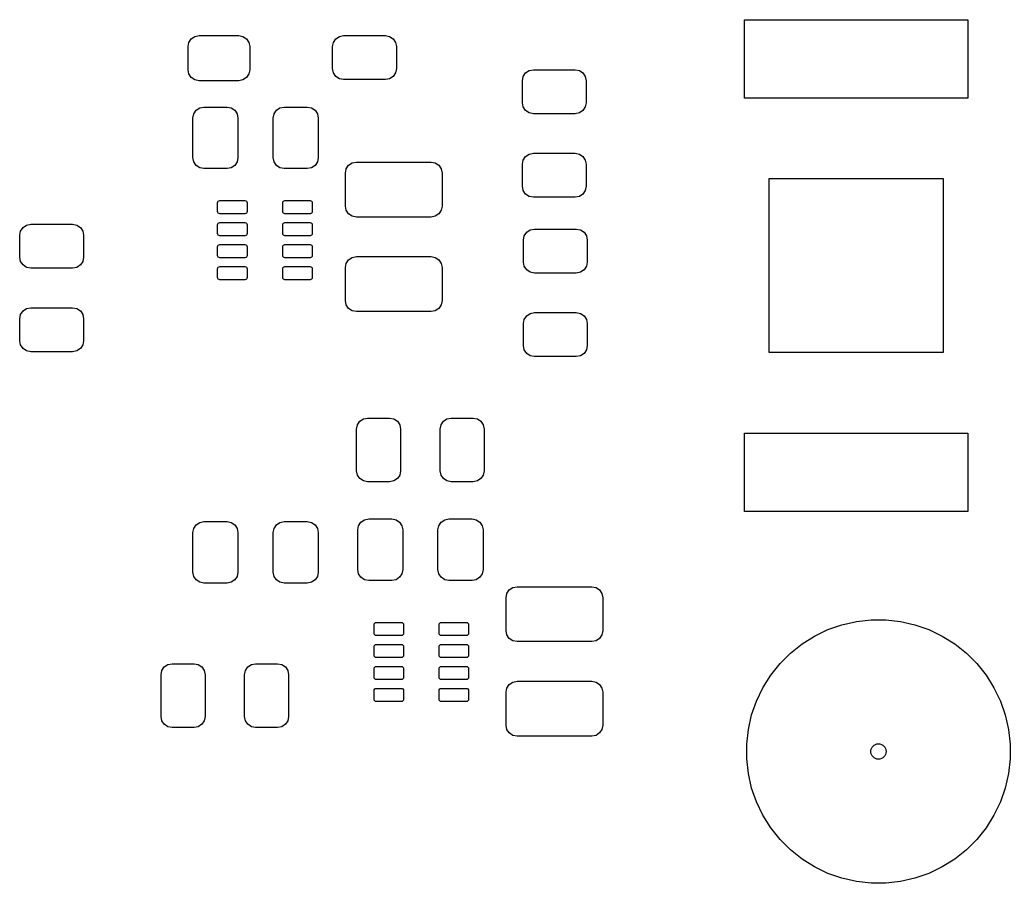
# Model space of a CAD drawing. Header units: inches. Extents: x -2.14 to 1.75, y 0.51 to 2.77.
# Drawn here: x 0.841 to 1.728, y 0.507 to 1.28 of the extents above; entities that cross this region are included whole.
import ezdxf

# ---------------------------------------------------------------- set-up
doc = ezdxf.new("R2010")
doc.units = ezdxf.units.IN
doc.header["$MEASUREMENT"] = 0
doc.layers.add('BLACK', color=250, linetype='CONTINUOUS')

msp = doc.modelspace()

# ---------------------------------------------------------------- linework, layer by layer
at = {"layer": 'BLACK', "linetype": 'CONTINUOUS'}
for p, q in [((1.49, 1.21004), (1.49, 1.28012)), ((1.49, 1.28012), (1.69, 1.28012)), ((1.69, 1.28012), (1.69, 1.21004)), ((0.99209, 1.2561), (0.99284, 1.25987)), ((0.99284, 1.25987), (0.99497, 1.26306)), ((0.99497, 1.26306), (0.99816, 1.2652)), ((0.99816, 1.2652), (1.00193, 1.26594)), ((1.00193, 1.26594), (1.03736, 1.26594)), ((1.03736, 1.26594), (1.04113, 1.2652)), ((1.04113, 1.2652), (1.04432, 1.26306)), ((1.04432, 1.26306), (1.04646, 1.25987)), ((1.04646, 1.25987), (1.0472, 1.2561)), ((1.12146, 1.2561), (1.12221, 1.25987)), ((1.12221, 1.25987), (1.12434, 1.26306)), ((1.12434, 1.26306), (1.12753, 1.2652)), ((1.12753, 1.2652), (1.1313, 1.26594)), ((1.1313, 1.26594), (1.1687, 1.26594)), ((1.1687, 1.26594), (1.17247, 1.2652)), ((1.17247, 1.2652), (1.17566, 1.26306)), ((1.17566, 1.26306), (1.17779, 1.25987)), ((1.17779, 1.25987), (1.17854, 1.2561)), ((0.99209, 1.23543), (0.99209, 1.2561)), ((1.0472, 1.2561), (1.0472, 1.23543)), ((1.12146, 1.23642), (1.12146, 1.2561)), ((1.17854, 1.2561), (1.17854, 1.23642)), ((0.99284, 1.23167), (0.99209, 1.23543)), ((1.0472, 1.23543), (1.04646, 1.23167)), ((1.12221, 1.23265), (1.12146, 1.23642)), ((1.12434, 1.22946), (1.12221, 1.23265)), ((1.17779, 1.23265), (1.17566, 1.22946)), ((1.17854, 1.23642), (1.17779, 1.23265)), ((1.29205, 1.22936), (1.29418, 1.23255)), ((1.29418, 1.23255), (1.29738, 1.23468)), ((1.29738, 1.23468), (1.30114, 1.23543)), ((1.30114, 1.23543), (1.33854, 1.23543)), ((1.33854, 1.23543), (1.34231, 1.23468)), ((1.34231, 1.23468), (1.3455, 1.23255)), ((1.3455, 1.23255), (1.34764, 1.22936)), ((0.99497, 1.22847), (0.99284, 1.23167)), ((0.99816, 1.22634), (0.99497, 1.22847)), ((1.00193, 1.22559), (0.99816, 1.22634)), ((1.03736, 1.22559), (1.00193, 1.22559)), ((1.04113, 1.22634), (1.03736, 1.22559)), ((1.04432, 1.22847), (1.04113, 1.22634)), ((1.04646, 1.23167), (1.04432, 1.22847)), ((1.12753, 1.22732), (1.12434, 1.22946)), ((1.1313, 1.22657), (1.12753, 1.22732)), ((1.1687, 1.22657), (1.1313, 1.22657)), ((1.17247, 1.22732), (1.1687, 1.22657)), ((1.17566, 1.22946), (1.17247, 1.22732)), ((1.2913, 1.22559), (1.29205, 1.22936)), ((1.2913, 1.20591), (1.2913, 1.22559)), ((1.34764, 1.22936), (1.34839, 1.22559)), ((1.34839, 1.22559), (1.34839, 1.20591)), ((1.29205, 1.20214), (1.2913, 1.20591)), ((1.34839, 1.20591), (1.34764, 1.20214)), ((1.69, 1.21004), (1.49, 1.21004)), ((0.99715, 1.19589), (0.99928, 1.19909)), ((0.99928, 1.19909), (1.00247, 1.20122)), ((1.00247, 1.20122), (1.00624, 1.20197)), ((1.00624, 1.20197), (1.02691, 1.20197)), ((1.02691, 1.20197), (1.03068, 1.20122)), ((1.03068, 1.20122), (1.03387, 1.19909)), ((1.03387, 1.19909), (1.036, 1.19589)), ((1.069, 1.19589), (1.07113, 1.19909)), ((1.07113, 1.19909), (1.07432, 1.20122)), ((1.07432, 1.20122), (1.07809, 1.20197)), ((1.07809, 1.20197), (1.09876, 1.20197)), ((1.09876, 1.20197), (1.10253, 1.20122)), ((1.10253, 1.20122), (1.10572, 1.19909)), ((1.10572, 1.19909), (1.10785, 1.19589)), ((1.29418, 1.19895), (1.29205, 1.20214)), ((1.29738, 1.19681), (1.29418, 1.19895)), ((1.30114, 1.19606), (1.29738, 1.19681)), ((1.34231, 1.19681), (1.33854, 1.19606)), ((1.3455, 1.19895), (1.34231, 1.19681)), ((1.34764, 1.20214), (1.3455, 1.19895)), ((0.9964, 1.19213), (0.99715, 1.19589)), ((0.9964, 1.15669), (0.9964, 1.19213)), ((1.036, 1.19589), (1.03675, 1.19213)), ((1.03675, 1.19213), (1.03675, 1.15669)), ((1.06825, 1.19213), (1.069, 1.19589)), ((1.06825, 1.15669), (1.06825, 1.19213)), ((1.10785, 1.19589), (1.1086, 1.19213)), ((1.1086, 1.19213), (1.1086, 1.15669)), ((1.33854, 1.19606), (1.30114, 1.19606)), ((0.99715, 1.15293), (0.9964, 1.15669)), ((0.99928, 1.14973), (0.99715, 1.15293)), ((1.036, 1.15293), (1.03387, 1.14973)), ((1.03675, 1.15669), (1.036, 1.15293)), ((1.069, 1.15293), (1.06825, 1.15669)), ((1.07113, 1.14973), (1.069, 1.15293)), ((1.10785, 1.15293), (1.10572, 1.14973)), ((1.1086, 1.15669), (1.10785, 1.15293)), ((1.13891, 1.15201), (1.14268, 1.15276)), ((1.14268, 1.15276), (1.20961, 1.15276)), ((1.20961, 1.15276), (1.21337, 1.15201)), ((1.2913, 1.15079), (1.29205, 1.15455)), ((1.29205, 1.15455), (1.29418, 1.15775)), ((1.29418, 1.15775), (1.29738, 1.15988)), ((1.29738, 1.15988), (1.30114, 1.16063)), ((1.30114, 1.16063), (1.33854, 1.16063)), ((1.33854, 1.16063), (1.34231, 1.15988)), ((1.34231, 1.15988), (1.3455, 1.15775)), ((1.3455, 1.15775), (1.34764, 1.15455)), ((1.34764, 1.15455), (1.34839, 1.15079)), ((1.00247, 1.1476), (0.99928, 1.14973)), ((1.00624, 1.14685), (1.00247, 1.1476)), ((1.02691, 1.14685), (1.00624, 1.14685)), ((1.03068, 1.1476), (1.02691, 1.14685)), ((1.03387, 1.14973), (1.03068, 1.1476)), ((1.07432, 1.1476), (1.07113, 1.14973)), ((1.07809, 1.14685), (1.07432, 1.1476)), ((1.09876, 1.14685), (1.07809, 1.14685)), ((1.10253, 1.1476), (1.09876, 1.14685)), ((1.10572, 1.14973), (1.10253, 1.1476)), ((1.13283, 1.14291), (1.13358, 1.14668)), ((1.13358, 1.14668), (1.13572, 1.14987)), ((1.13572, 1.14987), (1.13891, 1.15201)), ((1.21337, 1.15201), (1.21657, 1.14987)), ((1.21657, 1.14987), (1.2187, 1.14668)), ((1.2187, 1.14668), (1.21945, 1.14291)), ((1.2913, 1.1311), (1.2913, 1.15079)), ((1.34839, 1.15079), (1.34839, 1.1311)), ((1.13283, 1.11339), (1.13283, 1.14291)), ((1.21945, 1.14291), (1.21945, 1.11339)), ((1.51205, 0.98209), (1.51205, 1.13799)), ((1.51205, 1.13799), (1.66795, 1.13799)), ((1.66795, 1.13799), (1.66795, 0.98209)), ((1.29205, 1.12734), (1.2913, 1.1311)), ((1.29418, 1.12414), (1.29205, 1.12734)), ((1.34764, 1.12734), (1.3455, 1.12414)), ((1.34839, 1.1311), (1.34764, 1.12734)), ((1.01854, 1.1163), (1.01869, 1.11705)), ((1.01869, 1.11705), (1.01912, 1.11769)), ((1.01912, 1.11769), (1.01976, 1.11812)), ((1.01976, 1.11812), (1.02051, 1.11827)), ((1.02051, 1.11827), (1.04295, 1.11827)), ((1.04295, 1.11827), (1.04371, 1.11812)), ((1.04371, 1.11812), (1.04434, 1.11769)), ((1.04434, 1.11769), (1.04477, 1.11705)), ((1.04477, 1.11705), (1.04492, 1.1163)), ((1.07681, 1.1163), (1.07696, 1.11705)), ((1.07696, 1.11705), (1.07739, 1.11769)), ((1.07739, 1.11769), (1.07803, 1.11812)), ((1.07803, 1.11812), (1.07878, 1.11827)), ((1.07878, 1.11827), (1.10122, 1.11827)), ((1.10122, 1.11827), (1.10197, 1.11812)), ((1.10197, 1.11812), (1.10261, 1.11769)), ((1.10261, 1.11769), (1.10304, 1.11705)), ((1.10304, 1.11705), (1.10319, 1.1163)), ((1.29738, 1.12201), (1.29418, 1.12414)), ((1.30114, 1.12126), (1.29738, 1.12201)), ((1.33854, 1.12126), (1.30114, 1.12126)), ((1.34231, 1.12201), (1.33854, 1.12126)), ((1.3455, 1.12414), (1.34231, 1.12201)), ((1.01854, 1.10843), (1.01854, 1.1163)), ((1.01869, 1.10767), (1.01854, 1.10843)), ((1.04492, 1.10843), (1.04477, 1.10767)), ((1.04492, 1.1163), (1.04492, 1.10843)), ((1.07681, 1.10843), (1.07681, 1.1163)), ((1.07696, 1.10767), (1.07681, 1.10843)), ((1.10319, 1.10843), (1.10304, 1.10767)), ((1.10319, 1.1163), (1.10319, 1.10843)), ((1.13358, 1.10962), (1.13283, 1.11339)), ((1.13572, 1.10643), (1.13358, 1.10962)), ((1.2187, 1.10962), (1.21657, 1.10643)), ((1.21945, 1.11339), (1.2187, 1.10962)), ((1.01912, 1.10703), (1.01869, 1.10767)), ((1.01976, 1.10661), (1.01912, 1.10703)), ((1.02051, 1.10646), (1.01976, 1.10661)), ((1.04295, 1.10646), (1.02051, 1.10646)), ((1.04371, 1.10661), (1.04295, 1.10646)), ((1.04434, 1.10703), (1.04371, 1.10661)), ((1.04477, 1.10767), (1.04434, 1.10703)), ((1.07739, 1.10703), (1.07696, 1.10767)), ((1.07803, 1.10661), (1.07739, 1.10703)), ((1.07878, 1.10646), (1.07803, 1.10661)), ((1.10122, 1.10646), (1.07878, 1.10646)), ((1.10197, 1.10661), (1.10122, 1.10646)), ((1.10261, 1.10703), (1.10197, 1.10661)), ((1.10304, 1.10767), (1.10261, 1.10703)), ((1.13891, 1.10429), (1.13572, 1.10643)), ((1.14268, 1.10354), (1.13891, 1.10429)), ((1.20961, 1.10354), (1.14268, 1.10354)), ((1.21337, 1.10429), (1.20961, 1.10354)), ((1.21657, 1.10643), (1.21337, 1.10429)), ((0.84146, 1.08724), (0.84221, 1.09101)), ((0.84221, 1.09101), (0.84434, 1.0942)), ((0.84434, 1.0942), (0.84753, 1.09634)), ((0.84753, 1.09634), (0.8513, 1.09709)), ((0.8513, 1.09709), (0.8887, 1.09709)), ((0.8887, 1.09709), (0.89247, 1.09634)), ((0.89247, 1.09634), (0.89566, 1.0942)), ((0.89566, 1.0942), (0.89779, 1.09101)), ((0.89779, 1.09101), (0.89854, 1.08724)), ((1.01854, 1.09661), (1.01869, 1.09737)), ((1.01854, 1.08874), (1.01854, 1.09661)), ((1.01869, 1.09737), (1.01912, 1.09801)), ((1.01912, 1.09801), (1.01976, 1.09843)), ((1.01976, 1.09843), (1.02051, 1.09858)), ((1.02051, 1.09858), (1.04295, 1.09858)), ((1.04295, 1.09858), (1.04371, 1.09843)), ((1.04371, 1.09843), (1.04434, 1.09801)), ((1.04434, 1.09801), (1.04477, 1.09737)), ((1.04477, 1.09737), (1.04492, 1.09661)), ((1.04492, 1.09661), (1.04492, 1.08874)), ((1.07681, 1.09661), (1.07696, 1.09737)), ((1.07681, 1.08874), (1.07681, 1.09661)), ((1.07696, 1.09737), (1.07739, 1.09801)), ((1.07739, 1.09801), (1.07803, 1.09843)), ((1.07803, 1.09843), (1.07878, 1.09858)), ((1.07878, 1.09858), (1.10122, 1.09858)), ((1.10122, 1.09858), (1.10197, 1.09843)), ((1.10197, 1.09843), (1.10261, 1.09801)), ((1.10261, 1.09801), (1.10304, 1.09737)), ((1.10304, 1.09737), (1.10319, 1.09661)), ((1.10319, 1.09661), (1.10319, 1.08874)), ((1.29517, 1.08983), (1.29836, 1.09197)), ((1.29836, 1.09197), (1.30213, 1.09272)), ((1.30213, 1.09272), (1.33953, 1.09272)), ((1.33953, 1.09272), (1.34329, 1.09197)), ((1.34329, 1.09197), (1.34649, 1.08983)), ((0.84146, 1.06756), (0.84146, 1.08724)), ((0.89854, 1.08724), (0.89854, 1.06756)), ((1.01869, 1.08799), (1.01854, 1.08874)), ((1.01912, 1.08735), (1.01869, 1.08799)), ((1.01976, 1.08692), (1.01912, 1.08735)), ((1.02051, 1.08677), (1.01976, 1.08692)), ((1.04295, 1.08677), (1.02051, 1.08677)), ((1.04371, 1.08692), (1.04295, 1.08677)), ((1.04434, 1.08735), (1.04371, 1.08692)), ((1.04477, 1.08799), (1.04434, 1.08735)), ((1.04492, 1.08874), (1.04477, 1.08799)), ((1.07696, 1.08799), (1.07681, 1.08874)), ((1.07739, 1.08735), (1.07696, 1.08799)), ((1.07803, 1.08692), (1.07739, 1.08735)), ((1.07878, 1.08677), (1.07803, 1.08692)), ((1.10122, 1.08677), (1.07878, 1.08677)), ((1.10197, 1.08692), (1.10122, 1.08677)), ((1.10261, 1.08735), (1.10197, 1.08692)), ((1.10304, 1.08799), (1.10261, 1.08735)), ((1.10319, 1.08874), (1.10304, 1.08799)), ((1.29228, 1.08287), (1.29303, 1.08664)), ((1.29228, 1.06319), (1.29228, 1.08287)), ((1.29303, 1.08664), (1.29517, 1.08983)), ((1.34649, 1.08983), (1.34862, 1.08664)), ((1.34862, 1.08664), (1.34937, 1.08287)), ((1.34937, 1.08287), (1.34937, 1.06319)), ((1.01854, 1.07693), (1.01869, 1.07768)), ((1.01854, 1.06906), (1.01854, 1.07693)), ((1.01869, 1.07768), (1.01912, 1.07832)), ((1.01912, 1.07832), (1.01976, 1.07875)), ((1.01976, 1.07875), (1.02051, 1.0789)), ((1.02051, 1.0789), (1.04295, 1.0789)), ((1.04295, 1.0789), (1.04371, 1.07875)), ((1.04371, 1.07875), (1.04434, 1.07832)), ((1.04434, 1.07832), (1.04477, 1.07768)), ((1.04477, 1.07768), (1.04492, 1.07693)), ((1.04492, 1.07693), (1.04492, 1.06906)), ((1.07681, 1.07693), (1.07696, 1.07768)), ((1.07681, 1.06906), (1.07681, 1.07693)), ((1.07696, 1.07768), (1.07739, 1.07832)), ((1.07739, 1.07832), (1.07803, 1.07875)), ((1.07803, 1.07875), (1.07878, 1.0789)), ((1.07878, 1.0789), (1.10122, 1.0789)), ((1.10122, 1.0789), (1.10197, 1.07875)), ((1.10197, 1.07875), (1.10261, 1.07832)), ((1.10261, 1.07832), (1.10304, 1.07768)), ((1.10304, 1.07768), (1.10319, 1.07693)), ((1.10319, 1.07693), (1.10319, 1.06906)), ((0.84221, 1.06379), (0.84146, 1.06756)), ((0.84434, 1.0606), (0.84221, 1.06379)), ((0.89779, 1.06379), (0.89566, 1.0606)), ((0.89854, 1.06756), (0.89779, 1.06379)), ((1.01869, 1.0683), (1.01854, 1.06906)), ((1.01912, 1.06766), (1.01869, 1.0683)), ((1.01976, 1.06724), (1.01912, 1.06766)), ((1.02051, 1.06709), (1.01976, 1.06724)), ((1.04295, 1.06709), (1.02051, 1.06709)), ((1.04371, 1.06724), (1.04295, 1.06709)), ((1.04434, 1.06766), (1.04371, 1.06724)), ((1.04477, 1.0683), (1.04434, 1.06766)), ((1.04492, 1.06906), (1.04477, 1.0683)), ((1.07696, 1.0683), (1.07681, 1.06906)), ((1.07739, 1.06766), (1.07696, 1.0683)), ((1.07803, 1.06724), (1.07739, 1.06766)), ((1.07878, 1.06709), (1.07803, 1.06724)), ((1.10122, 1.06709), (1.07878, 1.06709)), ((1.10197, 1.06724), (1.10122, 1.06709)), ((1.10261, 1.06766), (1.10197, 1.06724)), ((1.10304, 1.0683), (1.10261, 1.06766)), ((1.10319, 1.06906), (1.10304, 1.0683)), ((1.13358, 1.06203), (1.13572, 1.06523)), ((1.13572, 1.06523), (1.13891, 1.06736)), ((1.13891, 1.06736), (1.14268, 1.06811)), ((1.14268, 1.06811), (1.20961, 1.06811)), ((1.20961, 1.06811), (1.21337, 1.06736)), ((1.21337, 1.06736), (1.21657, 1.06523)), ((1.21657, 1.06523), (1.2187, 1.06203)), ((0.84753, 1.05847), (0.84434, 1.0606)), ((0.8513, 1.05772), (0.84753, 1.05847)), ((0.8887, 1.05772), (0.8513, 1.05772)), ((0.89247, 1.05847), (0.8887, 1.05772)), ((0.89566, 1.0606), (0.89247, 1.05847)), ((1.01854, 1.05724), (1.01869, 1.058)), ((1.01854, 1.04937), (1.01854, 1.05724)), ((1.01869, 1.058), (1.01912, 1.05864)), ((1.01912, 1.05864), (1.01976, 1.05906)), ((1.01976, 1.05906), (1.02051, 1.05921)), ((1.02051, 1.05921), (1.04295, 1.05921)), ((1.04295, 1.05921), (1.04371, 1.05906)), ((1.04371, 1.05906), (1.04434, 1.05864)), ((1.04434, 1.05864), (1.04477, 1.058)), ((1.04477, 1.058), (1.04492, 1.05724)), ((1.04492, 1.05724), (1.04492, 1.04937)), ((1.07681, 1.05724), (1.07696, 1.058)), ((1.07681, 1.04937), (1.07681, 1.05724)), ((1.07696, 1.058), (1.07739, 1.05864)), ((1.07739, 1.05864), (1.07803, 1.05906)), ((1.07803, 1.05906), (1.07878, 1.05921)), ((1.07878, 1.05921), (1.10122, 1.05921)), ((1.10122, 1.05921), (1.10197, 1.05906)), ((1.10197, 1.05906), (1.10261, 1.05864)), ((1.10261, 1.05864), (1.10304, 1.058)), ((1.10304, 1.058), (1.10319, 1.05724)), ((1.10319, 1.05724), (1.10319, 1.04937)), ((1.13283, 1.05827), (1.13358, 1.06203)), ((1.13283, 1.02874), (1.13283, 1.05827)), ((1.2187, 1.06203), (1.21945, 1.05827)), ((1.21945, 1.05827), (1.21945, 1.02874)), ((1.29303, 1.05942), (1.29228, 1.06319)), ((1.29517, 1.05623), (1.29303, 1.05942)), ((1.29836, 1.0541), (1.29517, 1.05623)), ((1.34649, 1.05623), (1.34329, 1.0541)), ((1.34862, 1.05942), (1.34649, 1.05623)), ((1.34937, 1.06319), (1.34862, 1.05942)), ((1.01869, 1.04862), (1.01854, 1.04937)), ((1.01912, 1.04798), (1.01869, 1.04862)), ((1.01976, 1.04755), (1.01912, 1.04798)), ((1.02051, 1.0474), (1.01976, 1.04755)), ((1.04295, 1.0474), (1.02051, 1.0474)), ((1.04371, 1.04755), (1.04295, 1.0474)), ((1.04434, 1.04798), (1.04371, 1.04755)), ((1.04477, 1.04862), (1.04434, 1.04798)), ((1.04492, 1.04937), (1.04477, 1.04862)), ((1.07696, 1.04862), (1.07681, 1.04937)), ((1.07739, 1.04798), (1.07696, 1.04862)), ((1.07803, 1.04755), (1.07739, 1.04798)), ((1.07878, 1.0474), (1.07803, 1.04755)), ((1.10122, 1.0474), (1.07878, 1.0474)), ((1.10197, 1.04755), (1.10122, 1.0474)), ((1.10261, 1.04798), (1.10197, 1.04755)), ((1.10304, 1.04862), (1.10261, 1.04798)), ((1.10319, 1.04937), (1.10304, 1.04862)), ((1.30213, 1.05335), (1.29836, 1.0541)), ((1.33953, 1.05335), (1.30213, 1.05335)), ((1.34329, 1.0541), (1.33953, 1.05335)), ((1.13358, 1.02497), (1.13283, 1.02874)), ((1.21945, 1.02874), (1.2187, 1.02497)), ((0.84434, 1.0194), (0.84753, 1.02153)), ((0.84753, 1.02153), (0.8513, 1.02228)), ((0.8513, 1.02228), (0.8887, 1.02228)), ((0.8887, 1.02228), (0.89247, 1.02153)), ((0.89247, 1.02153), (0.89566, 1.0194)), ((1.13572, 1.02178), (1.13358, 1.02497)), ((1.13891, 1.01965), (1.13572, 1.02178)), ((1.14268, 1.0189), (1.13891, 1.01965)), ((1.21337, 1.01965), (1.20961, 1.0189)), ((1.21657, 1.02178), (1.21337, 1.01965)), ((1.2187, 1.02497), (1.21657, 1.02178)), ((0.84146, 1.01244), (0.84221, 1.01621)), ((0.84146, 0.99276), (0.84146, 1.01244)), ((0.84221, 1.01621), (0.84434, 1.0194)), ((0.89566, 1.0194), (0.89779, 1.01621)), ((0.89779, 1.01621), (0.89854, 1.01244)), ((0.89854, 1.01244), (0.89854, 0.99276)), ((1.20961, 1.0189), (1.14268, 1.0189)), ((1.29228, 1.00807), (1.29303, 1.01184)), ((1.29303, 1.01184), (1.29517, 1.01503)), ((1.29517, 1.01503), (1.29836, 1.01716)), ((1.29836, 1.01716), (1.30213, 1.01791)), ((1.30213, 1.01791), (1.33953, 1.01791)), ((1.33953, 1.01791), (1.34329, 1.01716)), ((1.34329, 1.01716), (1.34649, 1.01503)), ((1.34649, 1.01503), (1.34862, 1.01184)), ((1.34862, 1.01184), (1.34937, 1.00807)), ((1.29228, 0.98839), (1.29228, 1.00807)), ((1.34937, 1.00807), (1.34937, 0.98839)), ((0.84221, 0.98899), (0.84146, 0.99276)), ((0.84434, 0.9858), (0.84221, 0.98899)), ((0.84753, 0.98366), (0.84434, 0.9858)), ((0.89566, 0.9858), (0.89247, 0.98366)), ((0.89779, 0.98899), (0.89566, 0.9858)), ((0.89854, 0.99276), (0.89779, 0.98899)), ((1.29303, 0.98462), (1.29228, 0.98839)), ((1.29517, 0.98143), (1.29303, 0.98462)), ((1.34862, 0.98462), (1.34649, 0.98143)), ((1.34937, 0.98839), (1.34862, 0.98462)), ((0.8513, 0.98291), (0.84753, 0.98366)), ((0.8887, 0.98291), (0.8513, 0.98291)), ((0.89247, 0.98366), (0.8887, 0.98291)), ((1.29836, 0.97929), (1.29517, 0.98143)), ((1.30213, 0.97854), (1.29836, 0.97929)), ((1.33953, 0.97854), (1.30213, 0.97854)), ((1.34329, 0.97929), (1.33953, 0.97854)), ((1.34649, 0.98143), (1.34329, 0.97929)), ((1.66795, 0.98209), (1.51205, 0.98209)), ((1.1458, 0.92066), (1.14899, 0.92279)), ((1.14899, 0.92279), (1.15276, 0.92354)), ((1.15276, 0.92354), (1.17244, 0.92354)), ((1.17244, 0.92354), (1.17621, 0.92279)), ((1.17621, 0.92279), (1.1794, 0.92066)), ((1.2206, 0.92066), (1.22379, 0.92279)), ((1.22379, 0.92279), (1.22756, 0.92354)), ((1.22756, 0.92354), (1.24724, 0.92354)), ((1.24724, 0.92354), (1.25101, 0.92279)), ((1.25101, 0.92279), (1.2542, 0.92066)), ((1.14291, 0.9137), (1.14366, 0.91747)), ((1.14291, 0.8763), (1.14291, 0.9137)), ((1.14366, 0.91747), (1.1458, 0.92066)), ((1.1794, 0.92066), (1.18153, 0.91747)), ((1.18153, 0.91747), (1.18228, 0.9137)), ((1.18228, 0.9137), (1.18228, 0.8763)), ((1.21772, 0.9137), (1.21847, 0.91747)), ((1.21772, 0.8763), (1.21772, 0.9137)), ((1.21847, 0.91747), (1.2206, 0.92066)), ((1.2542, 0.92066), (1.25634, 0.91747)), ((1.25634, 0.91747), (1.25709, 0.9137)), ((1.25709, 0.9137), (1.25709, 0.8763)), ((1.49, 0.83996), (1.49, 0.91004)), ((1.49, 0.91004), (1.69, 0.91004)), ((1.69, 0.91004), (1.69, 0.83996)), ((1.14366, 0.87253), (1.14291, 0.8763)), ((1.1458, 0.86934), (1.14366, 0.87253)), ((1.14899, 0.86721), (1.1458, 0.86934)), ((1.1794, 0.86934), (1.17621, 0.86721)), ((1.18153, 0.87253), (1.1794, 0.86934)), ((1.18228, 0.8763), (1.18153, 0.87253)), ((1.21847, 0.87253), (1.21772, 0.8763)), ((1.2206, 0.86934), (1.21847, 0.87253)), ((1.22379, 0.86721), (1.2206, 0.86934)), ((1.2542, 0.86934), (1.25101, 0.86721)), ((1.25634, 0.87253), (1.2542, 0.86934)), ((1.25709, 0.8763), (1.25634, 0.87253)), ((1.15276, 0.86646), (1.14899, 0.86721)), ((1.17244, 0.86646), (1.15276, 0.86646)), ((1.17621, 0.86721), (1.17244, 0.86646)), ((1.22756, 0.86646), (1.22379, 0.86721)), ((1.24724, 0.86646), (1.22756, 0.86646)), ((1.25101, 0.86721), (1.24724, 0.86646)), ((1.69, 0.83996), (1.49, 0.83996)), ((0.9964, 0.82102), (0.99715, 0.82479)), ((0.99715, 0.82479), (0.99928, 0.82798)), ((0.99928, 0.82798), (1.00247, 0.83012)), ((1.00247, 0.83012), (1.00624, 0.83087)), ((1.00624, 0.83087), (1.02691, 0.83087)), ((1.02691, 0.83087), (1.03068, 0.83012)), ((1.03068, 0.83012), (1.03387, 0.82798)), ((1.03387, 0.82798), (1.036, 0.82479)), ((1.036, 0.82479), (1.03675, 0.82102)), ((1.06825, 0.82102), (1.069, 0.82479)), ((1.069, 0.82479), (1.07113, 0.82798)), ((1.07113, 0.82798), (1.07432, 0.83012)), ((1.07432, 0.83012), (1.07809, 0.83087)), ((1.07809, 0.83087), (1.09876, 0.83087)), ((1.09876, 0.83087), (1.10253, 0.83012)), ((1.10253, 0.83012), (1.10572, 0.82798)), ((1.10572, 0.82798), (1.10785, 0.82479)), ((1.10785, 0.82479), (1.1086, 0.82102)), ((1.1439, 0.82335), (1.14465, 0.82711)), ((1.14465, 0.82711), (1.14678, 0.83031)), ((1.14678, 0.83031), (1.14997, 0.83244)), ((1.14997, 0.83244), (1.15374, 0.83319)), ((1.15374, 0.83319), (1.17441, 0.83319)), ((1.17441, 0.83319), (1.17818, 0.83244)), ((1.17818, 0.83244), (1.18137, 0.83031)), ((1.18137, 0.83031), (1.1835, 0.82711)), ((1.1835, 0.82711), (1.18425, 0.82335)), ((1.21575, 0.82335), (1.2165, 0.82711)), ((1.2165, 0.82711), (1.21863, 0.83031)), ((1.21863, 0.83031), (1.22182, 0.83244)), ((1.22182, 0.83244), (1.22559, 0.83319)), ((1.22559, 0.83319), (1.24626, 0.83319)), ((1.24626, 0.83319), (1.25003, 0.83244)), ((1.25003, 0.83244), (1.25322, 0.83031)), ((1.25322, 0.83031), (1.25535, 0.82711)), ((1.25535, 0.82711), (1.2561, 0.82335)), ((0.9964, 0.78559), (0.9964, 0.82102)), ((1.03675, 0.82102), (1.03675, 0.78559)), ((1.06825, 0.78559), (1.06825, 0.82102)), ((1.1086, 0.82102), (1.1086, 0.78559)), ((1.1439, 0.78791), (1.1439, 0.82335)), ((1.18425, 0.82335), (1.18425, 0.78791)), ((1.21575, 0.78791), (1.21575, 0.82335)), ((1.2561, 0.82335), (1.2561, 0.78791)), ((0.99715, 0.78182), (0.9964, 0.78559)), ((0.99928, 0.77863), (0.99715, 0.78182)), ((1.036, 0.78182), (1.03387, 0.77863)), ((1.03675, 0.78559), (1.036, 0.78182)), ((1.069, 0.78182), (1.06825, 0.78559)), ((1.07113, 0.77863), (1.069, 0.78182)), ((1.10785, 0.78182), (1.10572, 0.77863)), ((1.1086, 0.78559), (1.10785, 0.78182)), ((1.14465, 0.78415), (1.1439, 0.78791)), ((1.14678, 0.78095), (1.14465, 0.78415)), ((1.14997, 0.77882), (1.14678, 0.78095)), ((1.18137, 0.78095), (1.17818, 0.77882)), ((1.1835, 0.78415), (1.18137, 0.78095)), ((1.18425, 0.78791), (1.1835, 0.78415)), ((1.2165, 0.78415), (1.21575, 0.78791)), ((1.21863, 0.78095), (1.2165, 0.78415)), ((1.22182, 0.77882), (1.21863, 0.78095)), ((1.25322, 0.78095), (1.25003, 0.77882)), ((1.25535, 0.78415), (1.25322, 0.78095)), ((1.2561, 0.78791), (1.25535, 0.78415)), ((1.00247, 0.7765), (0.99928, 0.77863)), ((1.00624, 0.77575), (1.00247, 0.7765)), ((1.02691, 0.77575), (1.00624, 0.77575)), ((1.03068, 0.7765), (1.02691, 0.77575)), ((1.03387, 0.77863), (1.03068, 0.7765)), ((1.07432, 0.7765), (1.07113, 0.77863)), ((1.07809, 0.77575), (1.07432, 0.7765)), ((1.09876, 0.77575), (1.07809, 0.77575)), ((1.10253, 0.7765), (1.09876, 0.77575)), ((1.10572, 0.77863), (1.10253, 0.7765)), ((1.15374, 0.77807), (1.14997, 0.77882)), ((1.17441, 0.77807), (1.15374, 0.77807)), ((1.17818, 0.77882), (1.17441, 0.77807)), ((1.22559, 0.77807), (1.22182, 0.77882)), ((1.24626, 0.77807), (1.22559, 0.77807)), ((1.25003, 0.77882), (1.24626, 0.77807)), ((1.27958, 0.76968), (1.28277, 0.77181)), ((1.28277, 0.77181), (1.28654, 0.77256)), ((1.28654, 0.77256), (1.35346, 0.77256)), ((1.35346, 0.77256), (1.35723, 0.77181)), ((1.35723, 0.77181), (1.36042, 0.76968)), ((1.27669, 0.76272), (1.27744, 0.76648)), ((1.27669, 0.73319), (1.27669, 0.76272)), ((1.27744, 0.76648), (1.27958, 0.76968)), ((1.36042, 0.76968), (1.36256, 0.76648)), ((1.36256, 0.76648), (1.36331, 0.76272)), ((1.36331, 0.76272), (1.36331, 0.73319)), ((1.15854, 0.73862), (1.15869, 0.73938)), ((1.15854, 0.73075), (1.15854, 0.73862)), ((1.15869, 0.73938), (1.15912, 0.74001)), ((1.15912, 0.74001), (1.15976, 0.74044)), ((1.15976, 0.74044), (1.16051, 0.74059)), ((1.16051, 0.74059), (1.18295, 0.74059)), ((1.18295, 0.74059), (1.18371, 0.74044)), ((1.18371, 0.74044), (1.18434, 0.74001)), ((1.18434, 0.74001), (1.18477, 0.73938)), ((1.18477, 0.73938), (1.18492, 0.73862)), ((1.18492, 0.73862), (1.18492, 0.73075)), ((1.21681, 0.73862), (1.21696, 0.73938)), ((1.21681, 0.73075), (1.21681, 0.73862)), ((1.21696, 0.73938), (1.21739, 0.74001)), ((1.21739, 0.74001), (1.21803, 0.74044)), ((1.21803, 0.74044), (1.21878, 0.74059)), ((1.21878, 0.74059), (1.24122, 0.74059)), ((1.24122, 0.74059), (1.24197, 0.74044)), ((1.24197, 0.74044), (1.24261, 0.74001)), ((1.24261, 0.74001), (1.24304, 0.73938)), ((1.24304, 0.73938), (1.24319, 0.73862)), ((1.24319, 0.73862), (1.24319, 0.73075)), ((1.5648, 0.73412), (1.5773, 0.73849)), ((1.5773, 0.73849), (1.59022, 0.74144)), ((1.59022, 0.74144), (1.60338, 0.74292)), ((1.60338, 0.74292), (1.61662, 0.74292)), ((1.61662, 0.74292), (1.62978, 0.74144)), ((1.62978, 0.74144), (1.6427, 0.73849)), ((1.6427, 0.73849), (1.6552, 0.73412)), ((1.15869, 0.72999), (1.15854, 0.73075)), ((1.15912, 0.72936), (1.15869, 0.72999)), ((1.15976, 0.72893), (1.15912, 0.72936)), ((1.16051, 0.72878), (1.15976, 0.72893)), ((1.18295, 0.72878), (1.16051, 0.72878)), ((1.18371, 0.72893), (1.18295, 0.72878)), ((1.18434, 0.72936), (1.18371, 0.72893)), ((1.18477, 0.72999), (1.18434, 0.72936)), ((1.18492, 0.73075), (1.18477, 0.72999)), ((1.21696, 0.72999), (1.21681, 0.73075)), ((1.21739, 0.72936), (1.21696, 0.72999)), ((1.21803, 0.72893), (1.21739, 0.72936)), ((1.21878, 0.72878), (1.21803, 0.72893)), ((1.24122, 0.72878), (1.21878, 0.72878)), ((1.24197, 0.72893), (1.24122, 0.72878)), ((1.24261, 0.72936), (1.24197, 0.72893)), ((1.24304, 0.72999), (1.24261, 0.72936)), ((1.24319, 0.73075), (1.24304, 0.72999)), ((1.27744, 0.72942), (1.27669, 0.73319)), ((1.27958, 0.72623), (1.27744, 0.72942)), ((1.36256, 0.72942), (1.36042, 0.72623)), ((1.36331, 0.73319), (1.36256, 0.72942)), ((1.54165, 0.72133), (1.55287, 0.72837)), ((1.55287, 0.72837), (1.5648, 0.73412)), ((1.6552, 0.73412), (1.66713, 0.72837)), ((1.66713, 0.72837), (1.67835, 0.72133)), ((1.15854, 0.71894), (1.15869, 0.71969)), ((1.15854, 0.71106), (1.15854, 0.71894)), ((1.15869, 0.71969), (1.15912, 0.72033)), ((1.15912, 0.72033), (1.15976, 0.72076)), ((1.15976, 0.72076), (1.16051, 0.72091)), ((1.16051, 0.72091), (1.18295, 0.72091)), ((1.18295, 0.72091), (1.18371, 0.72076)), ((1.18371, 0.72076), (1.18434, 0.72033)), ((1.18434, 0.72033), (1.18477, 0.71969)), ((1.18477, 0.71969), (1.18492, 0.71894)), ((1.18492, 0.71894), (1.18492, 0.71106)), ((1.21681, 0.71894), (1.21696, 0.71969)), ((1.21681, 0.71106), (1.21681, 0.71894)), ((1.21696, 0.71969), (1.21739, 0.72033)), ((1.21739, 0.72033), (1.21803, 0.72076)), ((1.21803, 0.72076), (1.21878, 0.72091)), ((1.21878, 0.72091), (1.24122, 0.72091)), ((1.24122, 0.72091), (1.24197, 0.72076)), ((1.24197, 0.72076), (1.24261, 0.72033)), ((1.24261, 0.72033), (1.24304, 0.71969)), ((1.24304, 0.71969), (1.24319, 0.71894)), ((1.24319, 0.71894), (1.24319, 0.71106)), ((1.28277, 0.7241), (1.27958, 0.72623)), ((1.28654, 0.72335), (1.28277, 0.7241)), ((1.35346, 0.72335), (1.28654, 0.72335)), ((1.35723, 0.7241), (1.35346, 0.72335)), ((1.36042, 0.72623), (1.35723, 0.7241)), ((1.5313, 0.71307), (1.54165, 0.72133)), ((1.67835, 0.72133), (1.6887, 0.71307)), ((1.15869, 0.71031), (1.15854, 0.71106)), ((1.15912, 0.70967), (1.15869, 0.71031)), ((1.15976, 0.70924), (1.15912, 0.70967)), ((1.16051, 0.70909), (1.15976, 0.70924)), ((1.18371, 0.70924), (1.18295, 0.70909)), ((1.18434, 0.70967), (1.18371, 0.70924)), ((1.18477, 0.71031), (1.18434, 0.70967)), ((1.18492, 0.71106), (1.18477, 0.71031)), ((1.21696, 0.71031), (1.21681, 0.71106)), ((1.21739, 0.70967), (1.21696, 0.71031)), ((1.21803, 0.70924), (1.21739, 0.70967)), ((1.21878, 0.70909), (1.21803, 0.70924)), ((1.24197, 0.70924), (1.24122, 0.70909)), ((1.24261, 0.70967), (1.24197, 0.70924)), ((1.24304, 0.71031), (1.24261, 0.70967)), ((1.24319, 0.71106), (1.24304, 0.71031)), ((1.52193, 0.7037), (1.5313, 0.71307)), ((1.6887, 0.71307), (1.69807, 0.7037)), ((0.96866, 0.69747), (0.9708, 0.70066)), ((0.9708, 0.70066), (0.97399, 0.70279)), ((0.97399, 0.70279), (0.97776, 0.70354)), ((0.97776, 0.70354), (0.99744, 0.70354)), ((0.99744, 0.70354), (1.00121, 0.70279)), ((1.00121, 0.70279), (1.0044, 0.70066)), ((1.0044, 0.70066), (1.00653, 0.69747)), ((1.04347, 0.69747), (1.0456, 0.70066)), ((1.0456, 0.70066), (1.04879, 0.70279)), ((1.04879, 0.70279), (1.05256, 0.70354)), ((1.05256, 0.70354), (1.07224, 0.70354)), ((1.07224, 0.70354), (1.07601, 0.70279)), ((1.07601, 0.70279), (1.0792, 0.70066)), ((1.0792, 0.70066), (1.08134, 0.69747)), ((1.15869, 0.70001), (1.15912, 0.70064)), ((1.15912, 0.70064), (1.15976, 0.70107)), ((1.15976, 0.70107), (1.16051, 0.70122)), ((1.18295, 0.70909), (1.16051, 0.70909)), ((1.16051, 0.70122), (1.18295, 0.70122)), ((1.18295, 0.70122), (1.18371, 0.70107)), ((1.18371, 0.70107), (1.18434, 0.70064)), ((1.18434, 0.70064), (1.18477, 0.70001)), ((1.21696, 0.70001), (1.21739, 0.70064)), ((1.21739, 0.70064), (1.21803, 0.70107)), ((1.21803, 0.70107), (1.21878, 0.70122)), ((1.24122, 0.70909), (1.21878, 0.70909)), ((1.21878, 0.70122), (1.24122, 0.70122)), ((1.24122, 0.70122), (1.24197, 0.70107)), ((1.24197, 0.70107), (1.24261, 0.70064)), ((1.24261, 0.70064), (1.24304, 0.70001)), ((1.51367, 0.69335), (1.52193, 0.7037)), ((1.69807, 0.7037), (1.70633, 0.69335)), ((0.96791, 0.6937), (0.96866, 0.69747)), ((0.96791, 0.6563), (0.96791, 0.6937)), ((1.00653, 0.69747), (1.00728, 0.6937)), ((1.00728, 0.6937), (1.00728, 0.6563)), ((1.04272, 0.6937), (1.04347, 0.69747)), ((1.04272, 0.6563), (1.04272, 0.6937)), ((1.08134, 0.69747), (1.08209, 0.6937)), ((1.08209, 0.6937), (1.08209, 0.6563)), ((1.15854, 0.69925), (1.15869, 0.70001)), ((1.15854, 0.69138), (1.15854, 0.69925)), ((1.18477, 0.70001), (1.18492, 0.69925)), ((1.18492, 0.69925), (1.18492, 0.69138)), ((1.21681, 0.69925), (1.21696, 0.70001)), ((1.21681, 0.69138), (1.21681, 0.69925)), ((1.24304, 0.70001), (1.24319, 0.69925)), ((1.24319, 0.69925), (1.24319, 0.69138)), ((1.50663, 0.68213), (1.51367, 0.69335)), ((1.70633, 0.69335), (1.71337, 0.68213)), ((1.15869, 0.69062), (1.15854, 0.69138)), ((1.15912, 0.68999), (1.15869, 0.69062)), ((1.15976, 0.68956), (1.15912, 0.68999)), ((1.16051, 0.68941), (1.15976, 0.68956)), ((1.18295, 0.68941), (1.16051, 0.68941)), ((1.18371, 0.68956), (1.18295, 0.68941)), ((1.18434, 0.68999), (1.18371, 0.68956)), ((1.18477, 0.69062), (1.18434, 0.68999)), ((1.18492, 0.69138), (1.18477, 0.69062)), ((1.21696, 0.69062), (1.21681, 0.69138)), ((1.21739, 0.68999), (1.21696, 0.69062)), ((1.21803, 0.68956), (1.21739, 0.68999)), ((1.21878, 0.68941), (1.21803, 0.68956)), ((1.24122, 0.68941), (1.21878, 0.68941)), ((1.24197, 0.68956), (1.24122, 0.68941)), ((1.24261, 0.68999), (1.24197, 0.68956)), ((1.24304, 0.69062), (1.24261, 0.68999)), ((1.24319, 0.69138), (1.24304, 0.69062)), ((1.27744, 0.68184), (1.27958, 0.68503)), ((1.27958, 0.68503), (1.28277, 0.68716)), ((1.28277, 0.68716), (1.28654, 0.68791)), ((1.28654, 0.68791), (1.35346, 0.68791)), ((1.35346, 0.68791), (1.35723, 0.68716)), ((1.35723, 0.68716), (1.36042, 0.68503)), ((1.36042, 0.68503), (1.36256, 0.68184)), ((1.15854, 0.67957), (1.15869, 0.68032)), ((1.15854, 0.67169), (1.15854, 0.67957)), ((1.15869, 0.68032), (1.15912, 0.68096)), ((1.15912, 0.68096), (1.15976, 0.68139)), ((1.15976, 0.68139), (1.16051, 0.68154)), ((1.16051, 0.68154), (1.18295, 0.68154)), ((1.18295, 0.68154), (1.18371, 0.68139)), ((1.18371, 0.68139), (1.18434, 0.68096)), ((1.18434, 0.68096), (1.18477, 0.68032)), ((1.18477, 0.68032), (1.18492, 0.67957)), ((1.18492, 0.67957), (1.18492, 0.67169)), ((1.21681, 0.67957), (1.21696, 0.68032)), ((1.21681, 0.67169), (1.21681, 0.67957)), ((1.21696, 0.68032), (1.21739, 0.68096)), ((1.21739, 0.68096), (1.21803, 0.68139)), ((1.21803, 0.68139), (1.21878, 0.68154)), ((1.21878, 0.68154), (1.24122, 0.68154)), ((1.24122, 0.68154), (1.24197, 0.68139)), ((1.24197, 0.68139), (1.24261, 0.68096)), ((1.24261, 0.68096), (1.24304, 0.68032)), ((1.24304, 0.68032), (1.24319, 0.67957)), ((1.24319, 0.67957), (1.24319, 0.67169)), ((1.27669, 0.67807), (1.27744, 0.68184)), ((1.27669, 0.64854), (1.27669, 0.67807)), ((1.36256, 0.68184), (1.36331, 0.67807)), ((1.36331, 0.67807), (1.36331, 0.64854)), ((1.50088, 0.6702), (1.50663, 0.68213)), ((1.71337, 0.68213), (1.71912, 0.6702)), ((1.15869, 0.67094), (1.15854, 0.67169)), ((1.15912, 0.6703), (1.15869, 0.67094)), ((1.15976, 0.66987), (1.15912, 0.6703)), ((1.16051, 0.66972), (1.15976, 0.66987)), ((1.18295, 0.66972), (1.16051, 0.66972)), ((1.18371, 0.66987), (1.18295, 0.66972)), ((1.18434, 0.6703), (1.18371, 0.66987)), ((1.18477, 0.67094), (1.18434, 0.6703)), ((1.18492, 0.67169), (1.18477, 0.67094)), ((1.21696, 0.67094), (1.21681, 0.67169)), ((1.21739, 0.6703), (1.21696, 0.67094)), ((1.21803, 0.66987), (1.21739, 0.6703)), ((1.21878, 0.66972), (1.21803, 0.66987)), ((1.24122, 0.66972), (1.21878, 0.66972)), ((1.24197, 0.66987), (1.24122, 0.66972)), ((1.24261, 0.6703), (1.24197, 0.66987)), ((1.24304, 0.67094), (1.24261, 0.6703)), ((1.24319, 0.67169), (1.24304, 0.67094)), ((1.49651, 0.6577), (1.50088, 0.6702)), ((1.71912, 0.6702), (1.72349, 0.6577)), ((0.96866, 0.65253), (0.96791, 0.6563)), ((1.00728, 0.6563), (1.00653, 0.65253)), ((1.04347, 0.65253), (1.04272, 0.6563)), ((1.08209, 0.6563), (1.08134, 0.65253)), ((1.49356, 0.64478), (1.49651, 0.6577)), ((1.72349, 0.6577), (1.72644, 0.64478)), ((0.9708, 0.64934), (0.96866, 0.65253)), ((0.97399, 0.64721), (0.9708, 0.64934)), ((0.97776, 0.64646), (0.97399, 0.64721)), ((1.00121, 0.64721), (0.99744, 0.64646)), ((1.0044, 0.64934), (1.00121, 0.64721)), ((1.00653, 0.65253), (1.0044, 0.64934)), ((1.0456, 0.64934), (1.04347, 0.65253)), ((1.04879, 0.64721), (1.0456, 0.64934)), ((1.05256, 0.64646), (1.04879, 0.64721)), ((1.07601, 0.64721), (1.07224, 0.64646)), ((1.0792, 0.64934), (1.07601, 0.64721)), ((1.08134, 0.65253), (1.0792, 0.64934)), ((1.27744, 0.64478), (1.27669, 0.64854)), ((1.36331, 0.64854), (1.36256, 0.64478)), ((0.99744, 0.64646), (0.97776, 0.64646)), ((1.07224, 0.64646), (1.05256, 0.64646)), ((1.27958, 0.64158), (1.27744, 0.64478)), ((1.28277, 0.63945), (1.27958, 0.64158)), ((1.28654, 0.6387), (1.28277, 0.63945)), ((1.35346, 0.6387), (1.28654, 0.6387)), ((1.35723, 0.63945), (1.35346, 0.6387)), ((1.36042, 0.64158), (1.35723, 0.63945)), ((1.36256, 0.64478), (1.36042, 0.64158)), ((1.49208, 0.63162), (1.49356, 0.64478)), ((1.72644, 0.64478), (1.72792, 0.63162)), ((1.49208, 0.61838), (1.49208, 0.63162)), ((1.72792, 0.63162), (1.72792, 0.61838)), ((1.49356, 0.60522), (1.49208, 0.61838)), ((1.72792, 0.61838), (1.72644, 0.60522)), ((1.49651, 0.5923), (1.49356, 0.60522)), ((1.72644, 0.60522), (1.72349, 0.5923)), ((1.50088, 0.5798), (1.49651, 0.5923)), ((1.72349, 0.5923), (1.71912, 0.5798)), ((1.50663, 0.56787), (1.50088, 0.5798)), ((1.71912, 0.5798), (1.71337, 0.56787)), ((1.51367, 0.55665), (1.50663, 0.56787)), ((1.71337, 0.56787), (1.70633, 0.55665)), ((1.52193, 0.5463), (1.51367, 0.55665)), ((1.70633, 0.55665), (1.69807, 0.5463)), ((1.5313, 0.53693), (1.52193, 0.5463)), ((1.69807, 0.5463), (1.6887, 0.53693)), ((1.54165, 0.52867), (1.5313, 0.53693)), ((1.6887, 0.53693), (1.67835, 0.52867)), ((1.55287, 0.52163), (1.54165, 0.52867)), ((1.67835, 0.52867), (1.66713, 0.52163)), ((1.5648, 0.51588), (1.55287, 0.52163)), ((1.5773, 0.51151), (1.5648, 0.51588)), ((1.6552, 0.51588), (1.6427, 0.51151)), ((1.66713, 0.52163), (1.6552, 0.51588)), ((1.59022, 0.50856), (1.5773, 0.51151)), ((1.60338, 0.50708), (1.59022, 0.50856)), ((1.61662, 0.50708), (1.60338, 0.50708)), ((1.62978, 0.50856), (1.61662, 0.50708)), ((1.6427, 0.51151), (1.62978, 0.50856))]:
    msp.add_line(p, q, dxfattribs=at)
at = {"layer": 'BLACK'}
msp.add_circle((1.61, 0.625), 0.00689, dxfattribs=at)
at = {"layer": 'WHITE'}
msp.add_circle((1.61, 0.625), 0.00689, dxfattribs=at)

doc.saveas('drawing.dxf')
